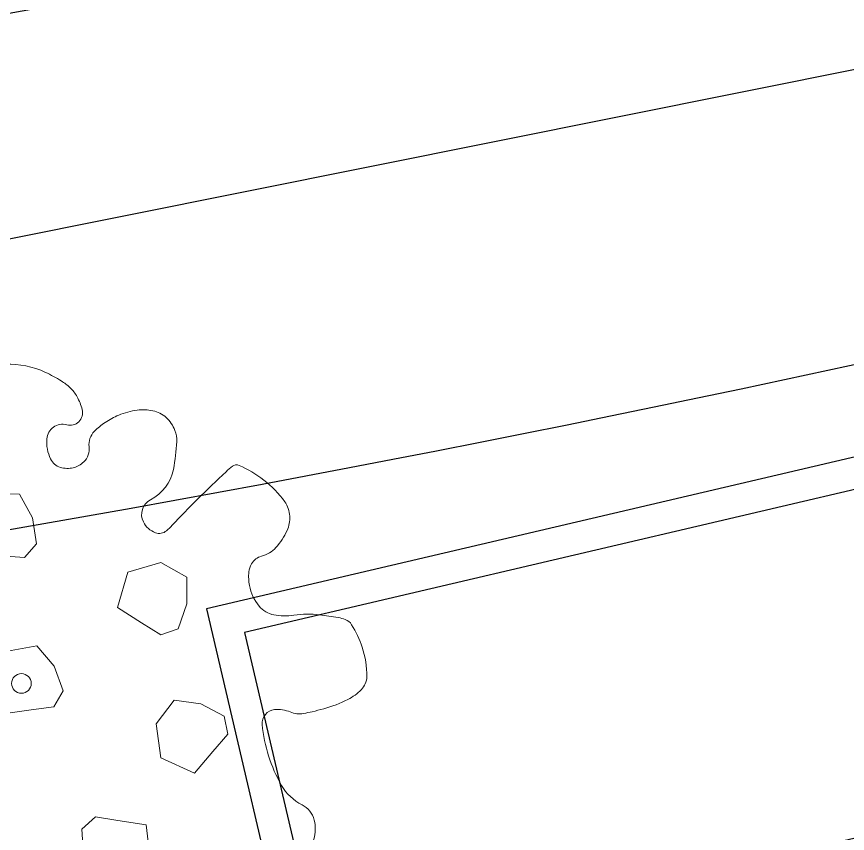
# Model space of a CAD drawing. Extents: x 2080 to 102394, y 2071 to 93424.
# Drawn here: x 86497.8 to 86733.2, y 76977.4 to 77208.6 of the extents above; entities that cross this region are included whole.
import ezdxf

# ---------------------------------------------------------------- set-up
doc = ezdxf.new("R2010")
doc.units = 0
doc.header["$LTSCALE"] = 20
doc.header["$MEASUREMENT"] = 0
doc.layers.add('naval tree', color=105, linetype='Continuous', lineweight=9)
doc.layers.add('tree1', color=110, linetype='Continuous', lineweight=9)
doc.layers.add('patta duplicate', color=230, linetype='Continuous', plot=False)
doc.layers.add('road', color=2, linetype='Continuous')

# ---------------------------------------------------------------- blocks, each defined once
blk = doc.blocks.new('tree1')
at = {"layer": 'tree1', "lineweight": 5}
blk.add_lwpolyline([(2246.412, 2115.1826, -0.112663), (2246.4436, 2115.2327, -0.117589), (2246.492, 2115.2624, -0.108853), (2246.5788, 2115.2711, -0.296704), (2246.6053, 2115.2491, -0.01094), (2246.612, 2115.2254, 0.0113), (2246.6186, 2115.2025, 0.005127), (2246.6282, 2115.1726, 0.015033), (2246.6319, 2115.1626, 0.306227), (2246.6423, 2115.1556, 0.11667), (2246.6719, 2115.1626, 0.080255), (2246.6872, 2115.1736, 0.078689), (2246.6986, 2115.1892, 0.243774), (2246.6984, 2115.2094, -0.250701), (2246.6986, 2115.2292, -0.328651), (2246.7264, 2115.2422, -0.116616), (2246.7985, 2115.2092, -0.030845), (2246.8248, 2115.186, -0.050087), (2246.8385, 2115.1692, -0.076938), (2246.8477, 2115.1493, -0.062317), (2246.8518, 2115.1226, -0.579697), (2246.8158, 2115.1005, 0.475121), (2246.7719, 2115.0827, 0.129849), (2246.7703, 2115.0429, 0.212231), (2246.7852, 2115.0228, 0.129571), (2246.8094, 2115.0164, 0.139513), (2246.8318, 2115.0228, 0.231404), (2246.8485, 2115.0492, -0.228797), (2246.8652, 2115.076, -0.051526), (2246.8895, 2115.0881, -0.046499), (2246.9185, 2115.096, -0.068146), (2246.9558, 2115.0974, -0.083931), (2246.9851, 2115.0893, -0.129613), (2247.0074, 2115.0709, -0.123758), (2247.0184, 2115.0427, -0.09899), (2247.0169, 2115.0207, -0.039936), (2246.9984, 2114.9695, -0.22703), (2246.9418, 2114.9219, 0.41151), (2246.9185, 2114.883, 0.187353), (2246.9366, 2114.8573, 0.279738), (2246.9585, 2114.8563, 0.024255), (2246.9845, 2114.8724, -0.013213), (2247.0318, 2114.9029, -0.005001), (2247.0972, 2114.942, -0.023312), (2247.1117, 2114.9495, -0.276075), (2247.1247, 2114.9482, -0.060003), (2247.165, 2114.9096, -0.073357), (2247.1952, 2114.8595, -0.14541), (2247.1984, 2114.8297, -0.115891), (2247.1871, 2114.8041, -0.080667), (2247.1584, 2114.7764, -0.146196), (2247.1274, 2114.7664, 0.199095), (2247.1051, 2114.7565, 0.110057), (2247.0965, 2114.7421, 0.070134), (2247.0917, 2114.7165, 0.127178), (2247.1011, 2114.6728, 0.173991), (2247.1251, 2114.65, 0.084989), (2247.1627, 2114.6404, -0.065757), (2247.2117, 2114.63, -0.015835), (2247.246, 2114.6166, -0.041694), (2247.2583, 2114.61, -0.171023), (2247.2682, 2114.5973, -0.055511), (2247.2783, 2114.5501, -0.086573), (2247.2741, 2114.492, -0.193215), (2247.2583, 2114.4702, -0.079513), (2247.2283, 2114.4574, -0.051396), (2247.1784, 2114.4502, -0.009838), (2247.1555, 2114.4498, -0.013144), (2247.1384, 2114.4502, -0.142441), (2247.1136, 2114.4589, 0.12085), (2247.0851, 2114.4702, 0.414743), (2247.0551, 2114.4475, 0.108419), (2247.0651, 2114.3237, 0.145796), (2247.0955, 2114.2778, -0.218883), (2247.1117, 2114.2438, -0.129022), (2247.1028, 2114.2077, -0.098712), (2247.0717, 2114.1706, -0.089238), (2247.0254, 2114.1453, -0.142039), (2246.9918, 2114.144, -0.15262), (2246.966, 2114.1597, 0.140489), (2246.9385, 2114.1773, 0.072733), (2246.9124, 2114.1811, 0.056149), (2246.8785, 2114.1773, 1.162721), (2246.9039, 2114.1127, -0.889956), (2246.9451, 2114.0574, -0.057497), (2246.9104, 2114.0314, -0.050194), (2246.8652, 2114.0108, -0.027152), (2246.8206, 2113.9984, -0.081841), (2246.8052, 2113.9975, -0.259828), (2246.7712, 2114.0216, 0.154361), (2246.7252, 2114.0708, 0.023636), (2246.6897, 2114.0886, 0.036054), (2246.6652, 2114.0974, 0.113837), (2246.6116, 2114.0999, 0.255021), (2246.5919, 2114.0841, 0.010023), (2246.5791, 2114.0512, -0.006166), (2246.5586, 2113.9975, -0.000987), (2246.5476, 2113.9699, -0.004807), (2246.5453, 2113.9642, -0.301336), (2246.5397, 2113.9605, -0.053993), (2246.5053, 2113.9642, -0.098949), (2246.4573, 2113.9853, -0.166928), (2246.4387, 2114.0108, -0.074867), (2246.4362, 2114.0273, -0.033746), (2246.4387, 2114.0641, -0.147775), (2246.4582, 2114.1068, 0.143332), (2246.4787, 2114.1506, 0.320067), (2246.4453, 2114.2167, 0.243977), (2246.352, 2114.2172, 0.152147), (2246.2934, 2114.1598, -0.142431), (2246.2321, 2114.0974, -0.011977), (2246.2084, 2114.0848, -0.105797), (2246.2054, 2114.0841, -0.222083), (2246.1945, 2114.0886, -0.028252), (2246.1388, 2114.1573, -0.016572), (2246.113, 2114.1957, -0.046235), (2246.1055, 2114.2106, -0.232844), (2246.1075, 2114.2346, -0.094135), (2246.1455, 2114.2771, -0.151838), (2246.1726, 2114.2871, 0.157375), (2246.1988, 2114.2971, 0.39645), (2246.2059, 2114.3476, 0.167315), (2246.1188, 2114.4103, 0.155323), (2246.0594, 2114.4094, -0.172189), (2246.0055, 2114.4103, -0.057388), (2245.9658, 2114.4306, -0.091215), (2245.9455, 2114.4502, -0.156095), (2245.9337, 2114.4872, -0.117481), (2245.9455, 2114.5368, -0.096462), (2245.9705, 2114.5689, -0.124262), (2245.9989, 2114.5834, -0.245852), (2246.0304, 2114.5751, 0.213299), (2246.0655, 2114.5634, 0.132817), (2246.1271, 2114.5869, 0.292293), (2246.1388, 2114.6167, 0.386063), (2246.1096, 2114.6384, -0.189961), (2246.0455, 2114.6566, -0.113948), (2245.9805, 2114.7353, -0.173128), (2245.9722, 2114.8031, -0.141993), (2246.0028, 2114.8585, -0.2475), (2246.0388, 2114.8697, -0.069531), (2246.0598, 2114.8626, -0.066733), (2246.0788, 2114.8497, -0.27622), (2246.0909, 2114.811, 0.375875), (2246.1055, 2114.7831, 0.21129), (2246.1292, 2114.7842, 0.125177), (2246.1588, 2114.8097, 0.111486), (2246.1686, 2114.8338, 0.05123), (2246.1721, 2114.8896, 0.402904), (2246.0994, 2114.9595, -0.821492), (2246.0855, 2115.0294, -0.025063), (2246.1109, 2115.0385, -0.015882), (2246.1521, 2115.0494, -0.023816), (2246.2229, 2115.0623, -0.058964), (2246.2521, 2115.0627, -0.600057), (2246.2634, 2115.035, 0.391652), (2246.2654, 2114.9961, 0.173919), (2246.3078, 2114.9768, 0.206831), (2246.3454, 2114.9895, 0.108623), (2246.3674, 2115.0202, 0.273193), (2246.3654, 2115.0361, 0.000005), (2246.342, 2115.066, -0.000002), (2246.3187, 2115.096, -0.000001), (2246.2838, 2115.1409, -0.000003), (2246.2721, 2115.1559, -0.378508), (2246.2729, 2115.1687, -0.089675), (2246.3121, 2115.1959, -0.160885), (2246.3619, 2115.2013, -0.160398), (2246.4054, 2115.1759)], format="xyb", dxfattribs=at)
for points in [[(2246.5818, 2114.8963), (2246.5828, 2114.9683), (2246.6395, 2115.0036), (2246.6962, 2114.9898), (2246.7102, 2114.9394), (2246.7067, 2114.8884), (2246.6775, 2114.8681), (2246.635, 2114.8807)], [(2246.2995, 2114.7243), (2246.2955, 2114.7962), (2246.3496, 2114.8354), (2246.407, 2114.8256), (2246.4245, 2114.7764), (2246.4246, 2114.7252), (2246.397, 2114.7029), (2246.3536, 2114.7124)], [(2246.8317, 2114.7322), (2246.867, 2114.7949), (2246.9337, 2114.7989), (2246.9768, 2114.7597), (2246.9651, 2114.7087), (2246.9376, 2114.6656), (2246.9023, 2114.6617), (2246.8709, 2114.693)], [(2246.5688, 2114.5813), (2246.5557, 2114.6521), (2246.6043, 2114.6978), (2246.6626, 2114.6954), (2246.6862, 2114.6488), (2246.6928, 2114.5981), (2246.6682, 2114.5724), (2246.624, 2114.5764)], [(2246.2835, 2114.424), (2246.2845, 2114.496), (2246.3411, 2114.5313), (2246.3978, 2114.5176), (2246.4119, 2114.4672), (2246.4084, 2114.4162), (2246.3793, 2114.3959), (2246.3367, 2114.4084)], [(2246.9054, 2114.3847), (2246.8484, 2114.4286), (2246.8541, 2114.4952), (2246.8991, 2114.5323), (2246.9478, 2114.5133), (2246.9866, 2114.4799), (2246.9854, 2114.4444), (2246.9498, 2114.4179)], [(2246.7912, 2114.3085), (2246.7834, 2114.2369), (2246.7236, 2114.2071), (2246.6685, 2114.2261), (2246.6593, 2114.2776), (2246.6675, 2114.3281), (2246.6985, 2114.3456), (2246.7397, 2114.3291)]]:
    blk.add_lwpolyline(points, close=True, dxfattribs=at)
blk.add_circle((2246.6167, 2114.6306), 0.0191, dxfattribs=at)

msp = doc.modelspace()

# ---------------------------------------------------------------- linework, layer by layer
at = {"ltscale": 0.5}
for points in [[(86577.597, 76930.003), (86875.537, 76999.774), (86849.544, 77110.771), (86551.604, 77041)], [(86584.308, 76940.818), (86864.722, 77006.485), (86842.833, 77099.956), (86562.419, 77034.29)]]:
    msp.add_lwpolyline(points, close=True, dxfattribs=at)
at = {"layer": 'patta duplicate', "ltscale": 0.5}
msp.add_lwpolyline([(88450.657, 84067.151), (84127.797, 82684.315), (83540.963, 80377.169), (84337.551, 80292.694), (84338.201, 79890.512), (77189.571, 82827.244), (75365.053, 80162.878), (84737.949, 76793.335), (86791.228, 77204.942), (89065.024, 78174.595), (89006.283, 79510.343), (88948.024, 81170.116), (88450.657, 84067.151)], dxfattribs=at)
at = {"layer": 'road', "ltscale": 0.5}
for centre, radius, start, end in [((85477.028, 82925.379), 5805.831, 275.8378567, 283.6406961), ((85480.162, 82902.426), 5926.677, 275.8300978, 283.6094883)]:
    msp.add_arc(centre, radius, start, end, dxfattribs=at)

# ---------------------------------------------------------------- block references
at = {"layer": 'naval tree', "linetype": 'Continuous', "xscale": 145.6532754084826, "yscale": 145.6532754084765, "zscale": 145.6532754084701, "rotation": 13.01607038379341}
msp.add_blockref('tree1', (-162950.691, -296768.971), dxfattribs=at)

doc.saveas('drawing.dxf')
